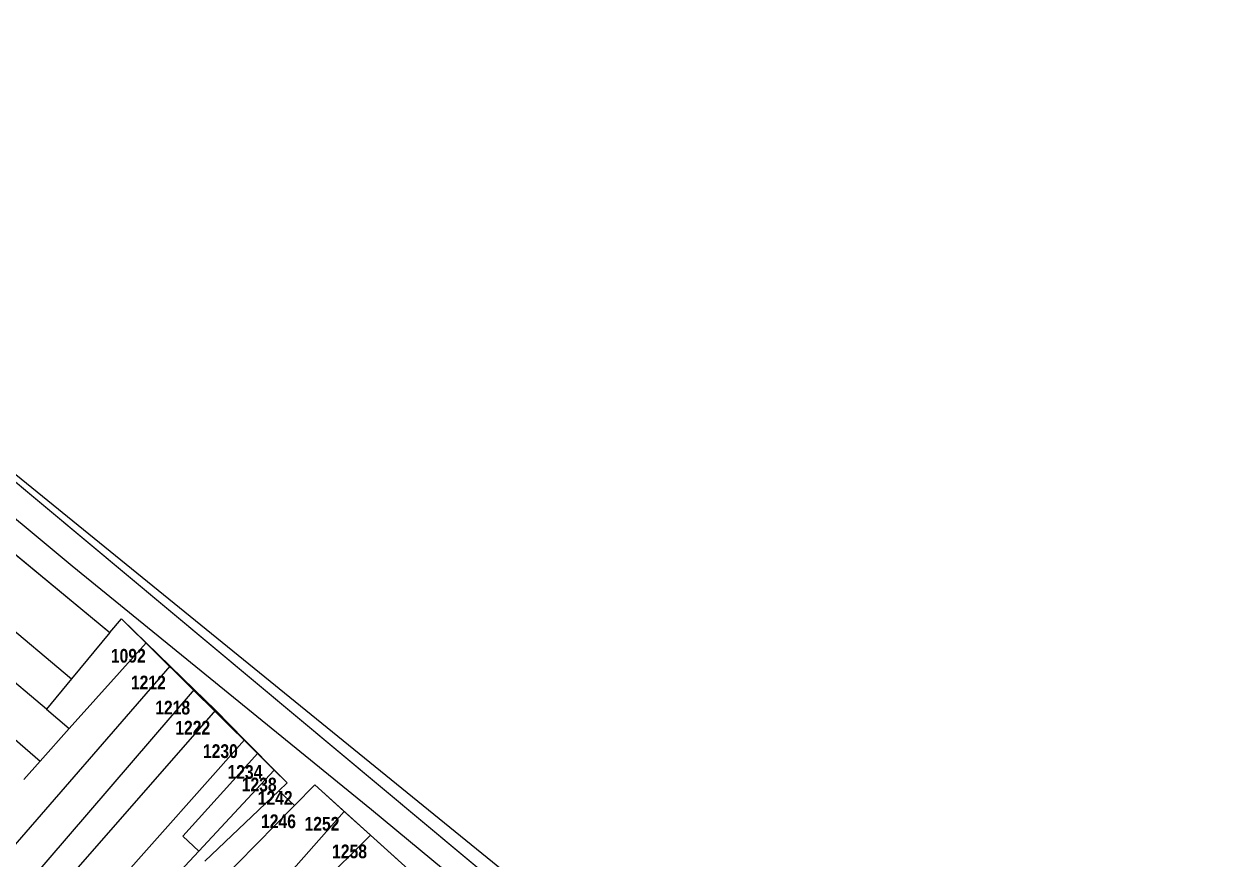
# Model space of a CAD drawing. Extents: x 199665 to 201826, y 4836581 to 4838476.
# Drawn here: x 201597.4 to 201815.7, y 4837662.5 to 4837814.9 of the extents above; entities that cross this region are included whole.
import ezdxf
from ezdxf.enums import TextEntityAlignment as Align

# ---------------------------------------------------------------- set-up
doc = ezdxf.new("R2010")
doc.units = 0
doc.header["$LTSCALE"] = 1.5
doc.header["$MEASUREMENT"] = 0
for name, color, linetype in [('CD-MALHA-LOTES', 40, 'CONTINUOUS'), ('LM-LIM-SETOR-FISCAL', 7, 'CONTINUOUS'), ('RU-QUADRAS', 6, 'CONTINUOUS'), ('SV-EIXO-RUA-PAV', 20, 'CONTINUOUS'), ('SV-RUA-PAVIM-S-GUIA-C-GUIA', 7, 'CONTINUOUS'), ('Th_NmrPort', 1, 'CONTINUOUS')]:
    doc.layers.add(name, color=color, linetype=linetype)
doc.styles.get("Standard").update_dxf_attribs({"font": 'swisscbo.ttf'})
doc.linetypes.add('Limite', pattern='A,20,-3,[130,ltypeshp.shx,S=6.35,R=0,X=0,Y=0],-3,20', length=46)

msp = doc.modelspace()

# ---------------------------------------------------------------- linework, layer by layer
at = {"layer": 'CD-MALHA-LOTES', "linetype": 'Continuous'}
for p, q in [((201584.48, 4837727.39), (201613.07, 4837703.84)), ((201577.62, 4837719.11), (201606.06, 4837695.36)), ((201601.5, 4837689.83), (201573.14, 4837713.7)), ((201569.99, 4837706.42), (201600.33, 4837680.39)), ((201613.07, 4837703.84), (201615.15, 4837706.36)), ((201615.15, 4837706.36), (201619.66, 4837701.98)), ((201613.07, 4837703.84), (201606.06, 4837695.36)), ((201605.65, 4837686.33), (201619.66, 4837701.98)), ((201619.66, 4837701.98), (201624.03, 4837697.72)), ((201586.19, 4837654.16), (201624.03, 4837697.72)), ((201624.03, 4837697.72), (201628.44, 4837693.44)), ((201628.44, 4837693.44), (201591.55, 4837650.55)), ((201606.06, 4837695.36), (201601.5, 4837689.83)), ((201628.44, 4837693.44), (201632.31, 4837689.68)), ((201632.31, 4837689.68), (201595.66, 4837647.78)), ((201601.5, 4837689.83), (201605.65, 4837686.33)), ((201632.31, 4837689.68), (201637.66, 4837684.24)), ((201605.65, 4837686.33), (201600.33, 4837680.39)), ((201637.66, 4837684.24), (201601.67, 4837643.83)), ((201637.66, 4837684.24), (201640.06, 4837681.8)), ((201600.33, 4837680.39), (201597.32, 4837677.04)), ((201640.06, 4837681.8), (201626.36, 4837666.66)), ((201640.06, 4837681.8), (201643.06, 4837678.75)), ((201643.06, 4837678.75), (201629.29, 4837663.96)), ((201645.39, 4837676.38), (201643.06, 4837678.75)), ((201643.91, 4837674.97), (201645.39, 4837676.38)), ((201650.45, 4837676.07), (201646.75, 4837672.3)), ((201655.85, 4837671.19), (201650.45, 4837676.07)), ((201630.4, 4837662.09), (201643.91, 4837674.97)), ((201643.91, 4837674.97), (201646.75, 4837672.3)), ((201646.75, 4837672.3), (201632.89, 4837658.19)), ((201636.82, 4837649.77), (201655.85, 4837671.19)), ((201655.85, 4837671.19), (201660.62, 4837666.88)), ((201626.36, 4837666.66), (201629.29, 4837663.96)), ((201660.62, 4837666.88), (201640.47, 4837646.81)), ((201665.58, 4837662.39), (201660.62, 4837666.88)), ((201629.29, 4837663.96), (201607.17, 4837640.22))]:
    msp.add_line(p, q, dxfattribs=at)
at = {"layer": 'LM-LIM-SETOR-FISCAL', "linetype": 'Limite', "ltscale": 0.1, "const_width": 0.25}
msp.add_lwpolyline([(201746.7, 4837344.82), (201756.31, 4837372.75), (201773.51, 4837423.95), (201782.94, 4837447.2), (201805.85, 4837517.61), (201815.59, 4837547.98), (201579.65, 4837744.79), (201506.91, 4837804.48), (201315.19, 4837961.05)], dxfattribs=at)
at = {"layer": 'RU-QUADRAS', "color": 6, "linetype": 'Continuous'}
msp.add_lwpolyline([(201584.48, 4837727.39), (201613.07, 4837703.84), (201615.15, 4837706.36), (201645.39, 4837676.38), (201643.91, 4837674.97), (201646.75, 4837672.3), (201650.45, 4837676.07), (201689.11, 4837641.11), (201675.37, 4837625.78), (201676.73, 4837624.78), (201668.78, 4837614.84), (201667.49, 4837615.79, -0.02097), (201646.1, 4837580.25), (201623.77, 4837596.96), (201625.39, 4837599.27), (201619.89, 4837603.7), (201619.42, 4837603.09), (201596.65, 4837620.69)], format="xyb", dxfattribs=at)
at = {"layer": 'SV-EIXO-RUA-PAV'}
msp.add_lwpolyline([(201159.2, 4838089.84), (201163.85, 4838085.97), (201174.55, 4838076.89), (201184.61, 4838068.39), (201223.82, 4838035.29), (201343.74, 4837939.61), (201395.67, 4837896.65), (201463.63, 4837841.81), (201584.12, 4837742.18), (201703.06, 4837645.64), (201765.46, 4837593.92)], dxfattribs=at)
at = {"layer": 'SV-RUA-PAVIM-S-GUIA-C-GUIA'}
msp.add_lwpolyline([(201692.74, 4837644.04), (201691.74, 4837645.87), (201660.79, 4837671.49), (201606.18, 4837715.95), (201587.21, 4837731.72), (201585.35, 4837732.59), (201583.49, 4837731.97), (201581.9, 4837730.1), (201542.37, 4837681.48), (201502.58, 4837632.06), (201500.94, 4837630), (201500.5, 4837628.09), (201501.41, 4837626.26), (201502.84, 4837625.14), (201513.16, 4837616.64), (201541.8, 4837593.93)], dxfattribs=at)

# ---------------------------------------------------------------- texts
at = {"layer": 'Th_NmrPort', "color": 1}
for s, p in [('1092', (201613.23, 4837699.59)), ('1212', (201616.89, 4837694.71)), ('1218', (201621.33, 4837690.13)), ('1222', (201624.99, 4837686.47)), ('1230', (201630.04, 4837682.19)), ('1234', (201634.53, 4837678.39)), ('1238', (201637.13, 4837676.1)), ('1242', (201640.04, 4837673.66)), ('1246', (201640.65, 4837669.39)), ('1252', (201648.59, 4837668.93)), ('1258', (201653.62, 4837663.9))]:
    msp.add_text(s, height=2.5, dxfattribs=at).set_placement(p, align=Align.MIDDLE_LEFT)

doc.saveas('drawing.dxf')
